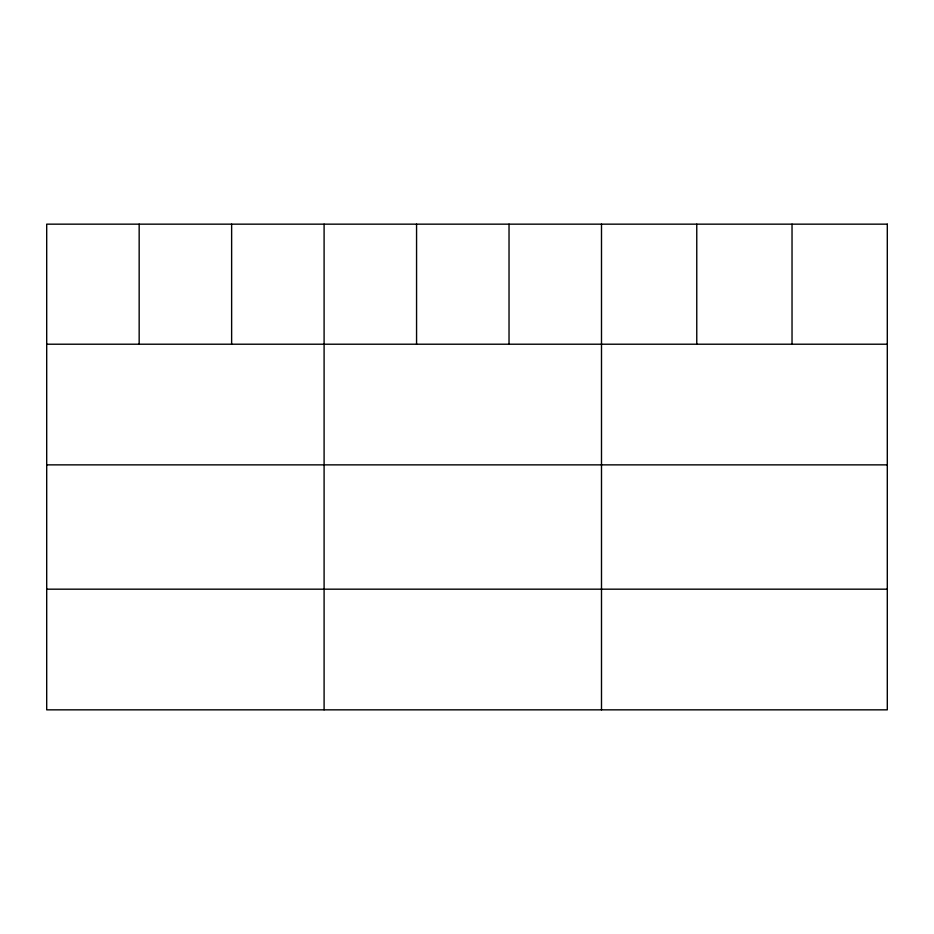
<?xml version="1.0" encoding="UTF-8"?>
<svg xmlns="http://www.w3.org/2000/svg" width="934" height="934" viewBox="0 0 934 934"><rect width="100%" height="100%" fill="white"/><g stroke="black" fill="none" stroke-linecap="round" stroke-linejoin="round"><path stroke-width="1.4" d="M46.7 344.214L887.3 344.214M46.7 464.863L887.3 464.863M46.7 589.179L887.3 589.179M792.032 224.16L792.032 344.214M696.764 224.16L696.764 344.214M601.496 224.16L601.496 709.84M509.03 224.16L509.03 344.214M416.564 224.16L416.564 344.214M324.098 224.16L324.098 709.84M231.632 224.16L231.632 344.214M139.166 224.16L139.166 344.214M887.3 224.16L46.7 224.16L46.7 709.84L887.3 709.84L887.3 224.16"/></g></svg>
